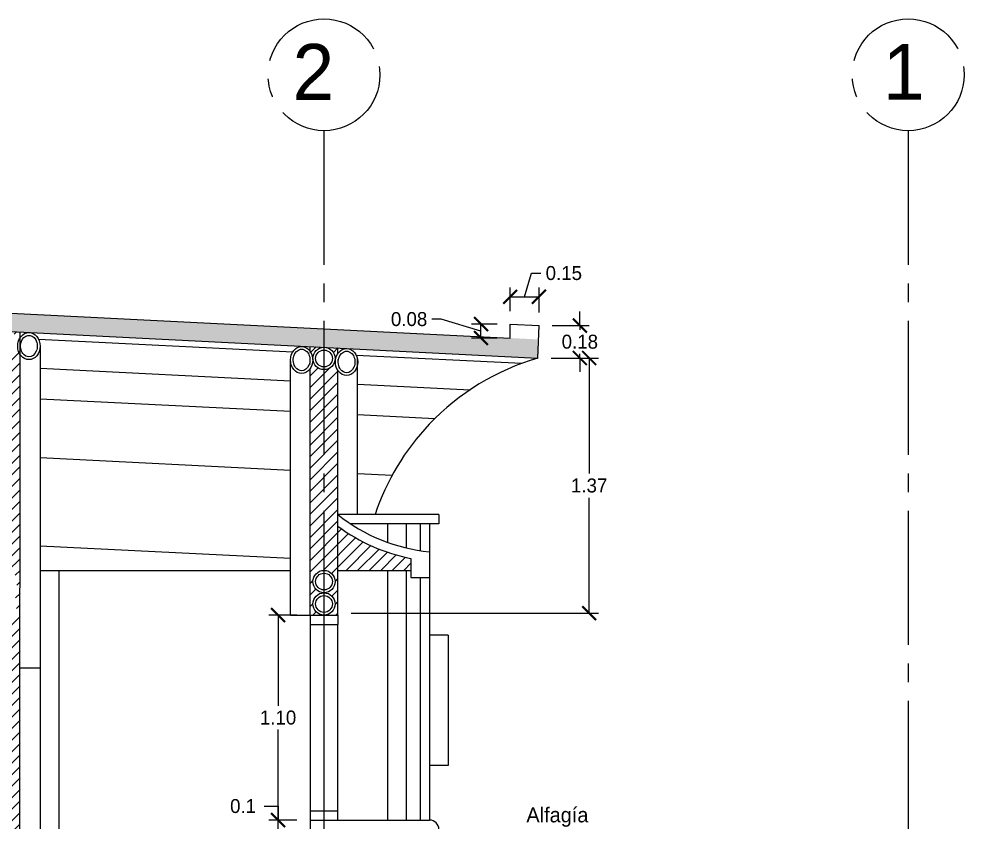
# Model space of a CAD drawing. Extents: x 132.5 to 215, y 54.5 to 129.7.
# Drawn here: x 191.08 to 196.15, y 113.75 to 118.06 of the extents above; entities that cross this region are included whole.
import ezdxf

# ---------------------------------------------------------------- set-up
doc = ezdxf.new("R2010")
doc.units = 0
doc.header["$LTSCALE"] = 0.06
doc.header["$MEASUREMENT"] = 0
doc.header["$PDMODE"] = 34
doc.header["$PDSIZE"] = -5
doc.linetypes.add('ACAD_ISO04W100', pattern=[30.5, 24, -3, 0.5, -3])
doc.layers.get('0').update_dxf_attribs({"linetype": 'CONTINUOUS'})
doc.layers.get('DEFPOINTS').update_dxf_attribs({"linetype": 'CONTINUOUS'})
for name, color, linetype in [('COTAS', 7, 'CONTINUOUS'), ('EJES', 1, 'ACAD_ISO04W100'), ('L005', 46, 'CONTINUOUS'), ('L01', 21, 'CONTINUOUS'), ('L02', 2, 'CONTINUOUS'), ('L025', 4, 'CONTINUOUS'), ('L03', 6, 'CONTINUOUS'), ('L05', 3, 'CONTINUOUS')]:
    doc.layers.add(name, color=color, linetype=linetype)
doc.styles.add('STYLE3', font='stylu.ttf')
doc.styles.add('STYLE4', font='stylu.ttf')
doc.dimstyles.new('ISO-25', dxfattribs={"dimtxt": 0.075, "dimasz": 0.075, "dimexe": 0.05, "dimexo": 0.07, "dimgap": 0.025, "dimtad": 0, "dimtih": 1, "dimtoh": 1, "dimdsep": 46, "dimtxsty": 'STYLE3', "dimblk1": 'ARCHTICK', "dimblk2": 'ARCHTICK', "dimsah": 1, "dimcen": 1, "dimadec": 0, "dimazin": 0, "dimtfac": 1, "dimtmove": 1, "dimatfit": 3, "dimldrblk": 'ARCHTICK', "dimfxl": 1, "dimtolj": 1, "dimtzin": 0, "dimarcsym": 0})

# ---------------------------------------------------------------- blocks, each defined once
blk = doc.blocks.new('_ARCHTICK')
at = {"color": 0, "linetype": 'ByBlock', "const_width": 0.15}
blk.add_lwpolyline([(-0.5, -0.5), (0.5, 0.5)], dxfattribs=at)
blk = doc.blocks.new('*D183')
at = {"color": 0, "linetype": 'ByBlock'}
for p, q in [((145.6222660456361, 121.3952947110579), (145.5722660456361, 121.3952947110579)), ((145.8352784907312, 121.3313909775293), (145.6222660456361, 121.3952947110579)), ((145.9216400089445, 121.368803731751), (145.7852784907312, 121.368803731751)), ((145.8352784907312, 121.2939782233077), (145.8352784907312, 121.368803731751)), ((145.9216400089445, 121.2939782233077), (145.7852784907312, 121.2939782233077))]:
    blk.add_line(p, q, dxfattribs=at)
at = {"layer": 'DEFPOINTS', "color": 0, "linetype": 'ByBlock'}
for p in [(145.8352784907312, 121.368803731751), (145.9916400089445, 121.368803731751), (145.9916400089445, 121.2939782233077)]:
    blk.add_point(p, dxfattribs=at)
at = {"color": 0, "linetype": 'ByBlock', "xscale": 0.075, "yscale": 0.075, "zscale": 0.075}
for p, rotation in [((145.8352784907312, 121.368803731751), 90), ((145.8352784907312, 121.2939782233077), 270)]:
    blk.add_blockref('_ARCHTICK', p, dxfattribs=dict(at, rotation=rotation))
at = {"color": 0, "linetype": 'ByBlock', "insert": (145.5472660456361, 121.3952947110579), "char_height": 0.075, "attachment_point": 6, "style": 'STYLE3'}
blk.add_mtext('\\A1;0.08', dxfattribs=at)
blk = doc.blocks.new('*D170')
at = {"color": 0, "linetype": 'ByBlock'}
for p, q in [((146.3657126286125, 121.360996079114), (146.3657126286125, 121.435996079114)), ((146.216627329818, 121.360996079114), (146.4157126286125, 121.360996079114)), ((146.3657126286125, 121.360996079114), (146.3657126286125, 121.3379942317784)), ((146.3657126286125, 121.1868628090402), (146.3657126286125, 121.2098646563758)), ((146.211214637671, 121.1868628090402), (146.4157126286125, 121.1868628090402)), ((146.3657126286125, 121.1868628090402), (146.3657126286125, 121.1118628090402))]:
    blk.add_line(p, q, dxfattribs=at)
at = {"layer": 'DEFPOINTS', "color": 0, "linetype": 'ByBlock'}
for p in [(146.146627329818, 121.360996079114), (146.3657126286125, 121.360996079114), (146.141214637671, 121.1868628090402)]:
    blk.add_point(p, dxfattribs=at)
at = {"color": 0, "linetype": 'ByBlock', "xscale": 0.075, "yscale": 0.075, "zscale": 0.075}
for p, rotation in [((146.3657126286125, 121.360996079114), 270), ((146.3657126286125, 121.1868628090402), 90)]:
    blk.add_blockref('_ARCHTICK', p, dxfattribs=dict(at, rotation=rotation))
at = {"color": 0, "linetype": 'ByBlock', "insert": (146.3657126286125, 121.2739294440771), "char_height": 0.075, "attachment_point": 5, "style": 'STYLE3'}
blk.add_mtext('\\A1;0.18', dxfattribs=at)
blk = doc.blocks.new('*D169')
at = {"color": 0, "linetype": 'ByBlock'}
for p, q in [((144.8480509564997, 119.8067796433206), (144.6966028791365, 119.8067796433206)), ((144.7466028791366, 119.8067796433206), (144.7466028791366, 119.3206248116954)), ((144.7466028791366, 118.7067796433206), (144.7466028791366, 119.1929344749458))]:
    blk.add_line(p, q, dxfattribs=at)
at = {"layer": 'DEFPOINTS', "color": 0, "linetype": 'ByBlock'}
for p in [(144.7466028791366, 119.8067796433206), (144.9180509564997, 119.8067796433206), (144.9180509564997, 118.7067796433206)]:
    blk.add_point(p, dxfattribs=at)
at = {"color": 0, "linetype": 'ByBlock', "xscale": 0.075, "yscale": 0.075, "zscale": 0.075}
for p, rotation in [((144.7466028791366, 119.8067796433206), 90), ((144.7466028791366, 118.7067796433206), 270)]:
    blk.add_blockref('_ARCHTICK', p, dxfattribs=dict(at, rotation=rotation))
at = {"color": 0, "linetype": 'ByBlock', "insert": (144.7466028791366, 119.2567796433206), "char_height": 0.075, "attachment_point": 5, "style": 'STYLE3'}
blk.add_mtext('\\A1;1.10', dxfattribs=at)
blk = doc.blocks.new('*D168')
at = {"color": 0, "linetype": 'ByBlock'}
for p, q in [((144.6716028791366, 118.7817796433206), (144.7466028791366, 118.7817796433206)), ((144.7466028791366, 118.7817796433206), (144.7466028791366, 118.7067796433206)), ((144.8480509564997, 118.7067796433206), (144.6966028791365, 118.7067796433206)), ((144.7466028791366, 118.606779643483), (144.7466028791366, 118.7067796433206))]:
    blk.add_line(p, q, dxfattribs=at)
at = {"layer": 'DEFPOINTS', "color": 0, "linetype": 'ByBlock'}
for p in [(144.7466028791366, 118.7067796433206), (144.9180509564997, 118.7067796433206), (144.9180509564928, 118.606779643483)]:
    blk.add_point(p, dxfattribs=at)
at = {"color": 0, "linetype": 'ByBlock', "xscale": 0.075, "yscale": 0.075, "zscale": 0.075}
for p, rotation in [((144.7466028791366, 118.7067796433206), 90), ((144.7466028791366, 118.606779643483), 270)]:
    blk.add_blockref('_ARCHTICK', p, dxfattribs=dict(at, rotation=rotation))
at = {"color": 0, "linetype": 'ByBlock', "insert": (144.5589473154469, 118.7817796433206), "char_height": 0.075, "attachment_point": 5, "style": 'STYLE3'}
blk.add_mtext('\\A1;0.1', dxfattribs=at)
blk = doc.blocks.new('*D277')
at = {"color": 0, "linetype": 'ByBlock'}
for p, q in [((193.9310556548709, 116.2434139081471), (194.1855536458123, 116.2434139081471)), ((194.1355536458123, 116.2434139081471), (194.1355536458123, 115.6238800892919)), ((194.1355536458123, 114.8739655969375), (194.1355536458123, 115.4934994157926)), ((192.8578919736995, 114.8739655969375), (194.1855536458123, 114.8739655969375))]:
    blk.add_line(p, q, dxfattribs=at)
at = {"layer": 'DEFPOINTS', "color": 0, "linetype": 'ByBlock'}
for p in [(193.8610556548709, 116.2434139081471), (194.1355536458123, 116.2434139081471), (192.7878919736995, 114.8739655969375)]:
    blk.add_point(p, dxfattribs=at)
at = {"color": 0, "linetype": 'ByBlock', "xscale": 0.075, "yscale": 0.075, "zscale": 0.075}
for p, rotation in [((194.1355536458123, 116.2434139081471), 90), ((194.1355536458123, 114.8739655969375), 270)]:
    blk.add_blockref('_ARCHTICK', p, dxfattribs=dict(at, rotation=rotation))
at = {"color": 0, "linetype": 'ByBlock', "insert": (194.1355536458123, 115.5586897525423), "char_height": 0.075, "attachment_point": 5, "style": 'STYLE3'}
blk.add_mtext('\\A1;1.37', dxfattribs=at)
blk = doc.blocks.new('*D291')
at = {"color": 0, "linetype": 'ByBlock'}
for p, q in [((193.7889746865811, 116.5720664848928), (193.8270429515884, 116.6989607015839)), ((193.8270429515884, 116.6989607015839), (193.8770429515884, 116.6989607015839)), ((193.7114810261444, 116.4953548308578), (193.7114810261444, 116.6220664848928)), ((193.8664683470178, 116.4875471782209), (193.8664683470178, 116.6220664848928)), ((193.7114810261444, 116.5720664848928), (193.8664683470178, 116.5720664848928))]:
    blk.add_line(p, q, dxfattribs=at)
at = {"layer": 'DEFPOINTS', "color": 0, "linetype": 'ByBlock'}
for p in [(193.8664683470178, 116.5720664848928), (193.7114810261444, 116.4253548308579), (193.8664683470178, 116.4175471782209)]:
    blk.add_point(p, dxfattribs=at)
at = {"color": 0, "linetype": 'ByBlock', "xscale": 0.075, "yscale": 0.075, "zscale": 0.075, "rotation": 180}
blk.add_blockref('_ARCHTICK', (193.7114810261444, 116.5720664848928), dxfattribs=at)
at = {"color": 0, "linetype": 'ByBlock', "xscale": 0.075, "yscale": 0.075, "zscale": 0.075}
blk.add_blockref('_ARCHTICK', (193.8664683470178, 116.5720664848928), dxfattribs=at)
at = {"color": 0, "linetype": 'ByBlock', "insert": (193.9020429515884, 116.6989607015839), "char_height": 0.075, "attachment_point": 4, "style": 'STYLE3'}
blk.add_mtext('\\A1;0.15', dxfattribs=at)

msp = doc.modelspace()

# ---------------------------------------------------------------- hatches: boundary and pattern name
at = {"layer": 'L005'}
h = msp.add_hatch(dxfattribs=at)
h.set_pattern_fill('ANSI31,_O', color=256, scale=0.35)
h.set_pattern_definition([(45, (0, 0), (-0.03093592167691145, 0.03093592167691146), [])])
edge = h.paths.add_edge_path()
edge.add_line((190.9340963527772, 112.4133307424275), (191.0817319751135, 112.4133307424275))
edge.add_line((191.0817319751135, 112.4133307424275), (191.0822535707956, 116.2629716426735))
edge.add_ellipse((191.1298056140228, 116.3073991938069), major_axis=(-1.725496991572515e-14, -0.0728526338275799), ratio=0.8235803820353852, start_angle=232.40410524497048, end_angle=307.5770426262545, ccw=False)
edge.add_line((191.082265612528, 116.3518457402321), (191.0822697771972, 116.3825831132411))
edge.add_line((191.0822697771972, 116.3825831132411), (191.0178543364077, 116.3858092148859))
edge.add_arc((191.0103882296779, 116.3262755500373), 0.06000000000000244, -1.3585577107733116e-11, 82.85186459856158, ccw=False)
edge.add_arc((191.0103882296779, 116.3262755500373), 0.06000000000000227, -180, 0, ccw=False)
edge.add_arc((191.0103882296779, 116.3262755500373), 0.06000000000000243, 91.41386755459428, 180, ccw=False)
edge.add_line((191.0089077812976, 116.3862572828615), (190.9340963527772, 116.3900040440362))
edge.add_line((190.9340963527772, 116.3900040440362), (190.9340963527772, 116.3655612750366))
edge.add_ellipse((190.8885430413391, 116.31814645642), major_axis=(-1.725496991572515e-14, -0.0728526338275799), ratio=0.8235803820353852, start_angle=49.3956464892147, end_angle=130.6043535108122, ccw=False)
edge.add_line((190.9340963527772, 116.2707316378034), (190.9340963527772, 112.4133307424275))
h.paths.add_polyline_path([(190.9480669810856, 114.9233307424275, -0.4142135623731172), (191.0080669810856, 114.9833307424275, -0.4142135623731172), (190.9480669810856, 115.0433307424275, -1), (191.0680669810857, 115.0433307424275, -0.4142135623731172), (191.0080669810856, 114.9833307424275, -0.4142135623731172), (191.0680669810857, 114.9233307424275, -1)], flags=16)
h.paths.add_polyline_path([(190.9630669810857, 114.9233307424275, -1), (191.0530669810857, 114.9233307424275, -1)], flags=0)
h.paths.add_polyline_path([(190.9630669810857, 115.0433307424275, -1), (191.0530669810857, 115.0433307424275, -1)], flags=0)
h.paths.add_polyline_path([(191.0676099308725, 112.7582938865599, -0.4039838886098989), (191.0097126305089, 112.6983307424275, -0.4142135623722847), (191.0697126305087, 112.6383307424275), (191.0697126305087, 112.4883307424275, -1), (190.9497126305087, 112.4883307424275), (190.9497126305087, 112.6383307424275, -0.403983888610165), (191.0076099308724, 112.6982938865599, -0.4142135623725622), (190.9476099308725, 112.7582938865599, -1)], flags=16)
h.paths.add_polyline_path([(191.0526099308725, 112.7582938865599, -1.000000745489381), (190.9626099308726, 112.7582938865599, -1.000000745489381)], flags=0)
h.paths.add_polyline_path([(191.0547126305087, 112.6383307424275, -1.000000745489381), (190.9647126305088, 112.6383307424275, -1.000000745489381)], flags=0)
h.paths.add_polyline_path([(191.0547126305087, 112.4883307424275, -1.000000745489381), (190.9647126305088, 112.4883307424275, -1.000000745489381)], flags=0)
h = msp.add_hatch(dxfattribs=at)
h.set_pattern_fill('ANSI31', color=256, scale=0.35, style=0)
h.set_pattern_definition([(45, (-98.27248789962456, 49.58394212171321), (-0.03093592167691145, 0.03093592167691146), [])])
edge = h.paths.add_edge_path()
edge.add_line((192.6378919736995, 114.8633307424275), (192.7128919736995, 114.8633307424275))
edge.add_arc((192.7128919736995, 114.9233307424275), 0.06, 180, 270, ccw=False)
edge.add_arc((192.7128919736995, 114.9233307424275), 0.06, 90, 180, ccw=False)
edge.add_arc((192.7128919736995, 115.0433307424275), 0.06, 180, 270, ccw=False)
edge.add_arc((192.7128919736995, 115.0433307424275), 0.06000000000000227, 0, 180, ccw=False)
edge.add_arc((192.7128919736995, 115.0433307424275), 0.06, -90, 0, ccw=False)
edge.add_arc((192.7128919736995, 114.9233307424275), 0.06, 0, 90, ccw=False)
edge.add_arc((192.7128919736995, 114.9233307424275), 0.06, -90, 0, ccw=False)
edge.add_line((192.7128919736995, 114.8633307424275), (192.7878919736995, 114.8633307424275))
edge.add_line((192.7878919736995, 114.8633307424275), (192.7878919736996, 116.1755999581179))
edge.add_ellipse((192.8341545463832, 116.2219912934968), major_axis=(-1.725496991572515e-14, -0.0728526338275799), ratio=0.8235803820353852, start_angle=230.4476309728551, end_angle=309.55236902717155, ccw=False)
edge.add_line((192.7878919736996, 116.2683826288757), (192.7880280482688, 116.2971540686447))
edge.add_line((192.7880280482688, 116.2971540686447), (192.7176466512535, 116.3006789617121))
edge.add_arc((192.7128919736995, 116.2408676497272), 0.06, 0, 85.45485185947268, ccw=False)
edge.add_arc((192.7128919736995, 116.2408676497272), 0.06000000000000227, -180, 0, ccw=False)
edge.add_arc((192.7128919736995, 116.2408676497272), 0.06, 88.81088029350508, 180.0000000000136, ccw=False)
edge.add_line((192.714137127552, 116.3008547282682), (192.6378919736996, 116.304673294333))
edge.add_line((192.6378919736996, 116.304673294333), (192.6378919736996, 116.2809260439756))
edge.add_ellipse((192.5928919736995, 116.2327385561099), major_axis=(-1.725496991572515e-14, -0.0728526338275799), ratio=0.8235803820353852, start_angle=48.59037789093088, end_angle=131.4096221091045, ccw=False)
edge.add_line((192.6378919736996, 116.1845510682441), (192.6378919736995, 114.8633307424275))
h.paths.add_polyline_path([(193.1793904985307, 115.1033307424275), (193.1793904985307, 115.1675042442236, -0.1108509459230103), (192.7878919736995, 115.3402219085219), (192.7878919736995, 115.1033307424275)])
at = {"layer": 'L02'}
h = msp.add_hatch(dxfattribs=at)
h.set_pattern_fill('AR-SAND', color=256, scale=0.045, style=0)
h.set_pattern_definition([(37.50000000000001, (0, 0), (-0.002834701114932367, 0.08670706960559213), [0, -0.0684, 0, -0.0765, 0, -0.073125]), (7.499999999999999, (0, 0), (0.07963995173704772, 0.1269965729353383), [0, -0.0369, 0, -0.06165, 0, -0.023625]), (327.5, (-0.05535, 0), (0.1401363837788173, 0.0002546574091634024), [0, -0.0225, 0, -0.081, 0, -0.10575]), (317.5, (-0.05535, 0), (0.1352756972057532, 0.03949540042204121), [0, -0.01125, 0, -0.05309999999999999, 0, -0.06075])])
h.paths.add_polyline_path([(190.9964070847454, 116.3868833519719, -0.123429616819544), (191.0255491356262, 116.3854238382726), (192.7141371275522, 116.3008547282682, -0.0146444832448611), (192.7176466512534, 116.3006789617121), (193.8610556548709, 116.2434139081471), (193.8560536503568, 116.3432887295529), (186.4682786462183, 116.7132887295529), (186.4682786462184, 116.6136644222287), (188.4426424443731, 116.5147828773917, -0.02502568596784639), (188.4486373360625, 116.5144826368018)])

# ---------------------------------------------------------------- linework, layer by layer
at = {"layer": 'EJES', "ltscale": 0.5}
for p, q in [((192.7128919737, 117.4633913681678), (192.7128919736993, 108.7133307424275)), ((195.8471787214936, 117.4633913681678), (195.8471787214949, 108.713381762316))]:
    msp.add_line(p, q, dxfattribs=at)
for centre in [(192.7128919736998, 117.7633913681678), (195.8471787214936, 117.7633913681678)]:
    msp.add_circle(centre, 0.3, dxfattribs=at)
at = {"layer": 'L01'}
for p, q in [((191.1812538204782, 116.3448843351442), (192.5449757313152, 116.276585407967)), ((191.1898056140228, 116.3073991938069), (191.1898056140228, 112.8633307424275)), ((192.5328919736995, 114.8633307424275), (192.5328919736995, 116.2327385561099)), ((192.8855776763469, 116.2595271299887), (193.7747690175351, 116.2149939930083)), ((192.8928919736995, 115.4033307424275), (192.8928919736995, 116.2368580428289)), ((191.1898056140228, 116.1886610158902), (192.5328919736995, 116.1213955736154)), ((192.8928919736995, 116.1033657879322), (193.4970925186577, 116.0731057703343)), ((191.1898056140228, 116.0246557163618), (192.5328919736995, 115.957390274087)), ((192.8928919736995, 115.9393604884039), (193.3080663613426, 115.9185674183196)), ((191.1898056140228, 115.7088604082346), (192.5328919736995, 115.6415949659598)), ((192.8928919736995, 115.6235651802766), (193.0787410757461, 115.6142573483897)), ((191.1898056140228, 115.2357681980566), (192.5328919736995, 115.1685027557818)), ((191.1880669810857, 115.1033307424275), (192.5328919736995, 115.1033307424275)), ((191.2898056140228, 115.1033307424275), (191.2898056140228, 112.8633307424275)), ((192.5328919736995, 114.8633307424275), (192.6378919736996, 114.8633307424275)), ((191.0819944380391, 114.5808273856971), (191.1880669810857, 114.5808273856971))]:
    msp.add_line(p, q, dxfattribs=at)
for centre, radius, start, end in [((194.2268491971964, 114.9876173221366), 1.307986995746721, 106.2400001468986, 136.5316270497684), ((194.2268491971972, 114.9876173221361), 1.307986995747644, 136.5316270496469, 161.4684456683774)]:
    msp.add_arc(centre, radius, start, end, dxfattribs=at)
at = {"layer": 'L02'}
for p, q in [((193.3293904985306, 115.4033307424275), (192.7878919736995, 115.4033307424275)), ((193.3293904985306, 115.4033307424275), (193.3293904985306, 115.3533307424276)), ((193.3293904985306, 115.3533307424276), (192.856321045305, 115.3533307424276)), ((193.0543904985306, 115.3533307424276), (193.0543904985306, 115.2538516231268)), ((193.1543904985307, 115.3533307424276), (193.1543904985307, 115.2240887933337)), ((193.2293904985306, 115.3533307424276), (193.2293904985306, 115.2095291250096)), ((193.2793904985306, 115.3533307424276), (193.2793904985306, 115.2033307422652)), ((193.0543904985306, 115.1033307424275), (193.0543904985306, 113.7633307424281)), ((193.1543904985307, 115.1033307424275), (193.1543904985307, 113.7633307424281)), ((193.2293904985306, 115.0650274381007), (193.2293904985306, 113.7633307424281)), ((193.2793904985306, 115.0650274381011), (193.2793904985306, 113.7633307424281)), ((192.6378919736995, 114.8633307424275), (192.7878919736995, 114.8633307424275)), ((192.6378919736995, 114.8633307424275), (192.6378919736995, 114.8133307424275)), ((192.7878919736995, 114.8633307424275), (192.7878919736995, 114.8133307424275)), ((192.6378919736995, 114.8133307424275), (192.7878919736995, 114.8133307424275)), ((192.6378919736995, 114.8133307424275), (192.6378919736995, 113.7633307424275)), ((192.7128919736995, 114.8133307424275), (192.7128919736994, 113.8133307424275)), ((192.7878919736995, 113.7633307424275), (192.7878919736997, 114.8133307424275)), ((193.3793904985306, 114.7560537976388), (193.2793904985306, 114.7560537976388)), ((193.3793904985306, 114.7560537976388), (193.3793904985306, 114.0558468729497)), ((193.3793904985306, 114.0558468729497), (193.2793904985306, 114.0558468729497)), ((192.6378919736995, 113.8133307424275), (192.7878919736995, 113.8133307424275))]:
    msp.add_line(p, q, dxfattribs=at)
for centre in [(192.7128919736995, 116.2408676497272), (192.7128919736995, 115.0433307424275), (192.7128919736995, 114.9233307424275)]:
    msp.add_circle(centre, 0.045, dxfattribs=at)
for points in [[(191.1298056140228, 116.2495465599793), (191.1449922671331, 116.2495465599793), (191.1610504158325, 116.2605934634351), (191.177405206738, 116.2986907273784), (191.1759750544513, 116.3242868151045), (191.1560050737282, 116.3589953954816), (191.1395455783699, 116.3672168527446), (191.1092720351723, 116.3624376724936), (191.0939822262316, 116.3485219267656), (191.0816750319574, 116.3077374069986), (191.0859241415592, 116.2826939211752), (191.1062543985749, 116.2556092634374), (191.1182207233019, 116.2495465599793), (191.1298056140228, 116.2495465599793)], [(192.5928919736995, 116.1748859222823), (192.6080786268098, 116.1748859222823), (192.6241367755092, 116.185932825738), (192.6404915664147, 116.2240300896814), (192.639061414128, 116.2496261774075), (192.6190914334049, 116.2843347577846), (192.6026319380466, 116.2925562150476), (192.572358394849, 116.2877770347966), (192.5570685859083, 116.2738612890685), (192.5447613916341, 116.2330767693016), (192.5490105012359, 116.2080332834782), (192.5693407582516, 116.1809486257404), (192.5813070829786, 116.1748859222823), (192.5928919736995, 116.1748859222823)], [(192.8341545463832, 116.1641386596692), (192.8493411994935, 116.1641386596692), (192.8653993481929, 116.175185563125), (192.8817541390984, 116.2132828270683), (192.8803239868117, 116.2388789147944), (192.8603540060886, 116.2735874951715), (192.8438945107303, 116.2818089524345), (192.8136209675327, 116.2770297721835), (192.798331158592, 116.2631140264554), (192.7860239643178, 116.2223295066885), (192.7902730739196, 116.1972860208651), (192.8106033309353, 116.1702013631273), (192.8225696556623, 116.1641386596692), (192.8341545463832, 116.1641386596692)]]:
    msp.add_open_spline(points, degree=3, knots=[0, 0, 0, 0, 1.090294400065544, 1.090294400065544, 2.180588800131089, 2.180588800131089, 3.270883200196633, 3.270883200196633, 4.361177600262177, 4.361177600262177, 5.451472000327722, 5.451472000327722, 6.283185307179586, 6.283185307179586, 6.283185307179586, 6.283185307179586], dxfattribs=at)
at = {"layer": 'L025'}
for centre in [(192.7128919736995, 116.2408676497272), (192.7128919736995, 115.0433307424275), (192.7128919736995, 114.9233307424275)]:
    msp.add_circle(centre, 0.06, dxfattribs=at)
for centre in [(191.1298056140228, 116.3073991938069), (192.5928919736995, 116.2327385561099), (192.8341545463832, 116.2219912934968)]:
    msp.add_ellipse(centre, major_axis=(-1.725496991572515e-14, -0.0728526338275799), ratio=0.8235803820353852, dxfattribs=at)
at = {"layer": 'L03'}
for p, q in [((186.6231206368089, 116.7055338187054), (193.7114810261444, 116.3505293224145)), ((186.4683023470047, 116.6136632352284), (193.8610556548709, 116.2434139081471)), ((193.7114810261444, 116.4253548308579), (193.8664683470178, 116.4175471782209)), ((193.7114810261444, 116.3505293224145), (193.7114810261444, 116.4253548308579)), ((193.8610556548709, 116.2434139081471), (193.8664683470178, 116.4175471782209)), ((193.1793904985307, 115.1675042442233), (193.1793904985307, 115.0650274381002)), ((193.2793904985307, 115.2033307422651), (193.2793904985307, 115.0650274381011)), ((193.1793904985307, 115.0650274381002), (193.2793904985307, 115.0650274381011)), ((192.6378919736995, 113.7633307424275), (192.6378919737004, 113.6633307425898)), ((192.6378919736995, 113.7633307424281), (193.2793904985306, 113.763330742428))]:
    msp.add_line(p, q, dxfattribs=at)
for centre, radius, start, end in [((193.3683815735273, 116.1259526518764), 0.926903770368658, 231.2247293274592, 264.4906050805143), ((193.3683815735275, 116.125952651877), 0.9769037703692687, 233.5434014664513, 258.8452684403688), ((193.2793904985306, 113.713330742428), 0.05, 0, 90)]:
    msp.add_arc(centre, radius, start, end, dxfattribs=at)
at = {"layer": 'L05'}
for p, q in [((191.0817319751135, 112.4133307424275), (191.0822697771972, 116.3825831132411)), ((192.6378919736996, 116.2809260439756), (192.6378919736996, 116.3039220532629)), ((192.7878919736996, 116.2683826288756), (192.7880280482688, 116.2971540686447)), ((192.6378919736995, 114.8633307424275), (192.6378919736996, 116.1845510682441)), ((192.7878919736995, 114.8633307424275), (192.7878919736996, 116.1755999581179)), ((192.7878919736995, 115.1033307424275), (193.1793904985307, 115.1033307424275))]:
    msp.add_line(p, q, dxfattribs=at)

# ---------------------------------------------------------------- texts
at = {"layer": 'COTAS', "insert": (193.9651876291632, 113.8310853182422), "char_height": 0.08, "attachment_point": 2, "style": 'STYLE4'}
msp.add_mtext('Alfagía\\PTIMAGUA', dxfattribs=at)
at = {"layer": 'L025', "char_height": 0.3, "attachment_point": 1, "style": 'STYLE3'}
for s, insert in [('2', (192.5444696425575, 117.9287090780208)), ('1', (195.711699386904, 117.9290910447752))]:
    msp.add_mtext(s, dxfattribs=dict(at, insert=insert))

# ---------------------------------------------------------------- dimensions: what is measured, and where the dimension line sits
at = {"layer": 'COTAS'}
dim = msp.add_linear_dim(base=(193.8664683470178, 116.5720664848928), p1=(193.7114810261444, 116.4253548308579), p2=(193.8664683470178, 116.4175471782209), text='0.15', dimstyle='ISO-25', dxfattribs=at)
dim.commit()
dim.dimension.update_dxf_attribs({"geometry": '*D291', "text_midpoint": (193.9020429515884, 116.6989607015839)})
dim = msp.add_linear_dim(base=(193.5551195079311, 116.4253548308579), p1=(193.7114810261444, 116.3505293224145), p2=(193.7114810261444, 116.4253548308579), angle=90, dimstyle='ISO-25', dxfattribs=at)
dim.commit()
dim.dimension.update_dxf_attribs({"geometry": '*D183', "text_midpoint": (193.2671070628359, 116.4518458101647), "insert": (47.71984101719985, -4.943448900893131)})
dim = msp.add_linear_dim(base=(194.0855536458123, 116.4175471782209), p1=(193.8610556548709, 116.2434139081471), p2=(193.8664683470178, 116.4175471782209), angle=90, text='0.18', dimstyle='ISO-25', dxfattribs=at)
dim.commit()
dim.dimension.update_dxf_attribs({"geometry": '*D170', "text_midpoint": (194.0855536458123, 116.330480543184), "insert": (47.71984101719985, -4.943448900893131)})
dim = msp.add_linear_dim(base=(194.1355536458123, 116.2434139081471), p1=(192.7878919736995, 114.8739655969375), p2=(193.8610556548709, 116.2434139081471), angle=90, dimstyle='ISO-25', dxfattribs=at)
dim.commit()
dim.dimension.update_dxf_attribs({"geometry": '*D277', "text_midpoint": (194.1355536458123, 115.5586897525423)})
dim = msp.add_linear_dim(base=(192.4664438963364, 114.8633307424275), p1=(192.6378919736995, 113.7633307424275), p2=(192.6378919736995, 114.8633307424275), angle=90, text='1.10', dimstyle='ISO-25', override={"dimse1": 1}, dxfattribs=at)
dim.commit()
dim.dimension.update_dxf_attribs({"geometry": '*D169', "text_midpoint": (192.4664438963364, 114.3133307424275), "insert": (47.71984101719985, -4.943448900893131)})
dim = msp.add_linear_dim(base=(192.4664438963364, 113.7633307424275), p1=(192.6378919736927, 113.6633307425898), p2=(192.6378919736995, 113.7633307424275), angle=90, dimstyle='ISO-25', override={"dimse1": 1}, dxfattribs=at)
dim.commit()
dim.dimension.update_dxf_attribs({"geometry": '*D168', "text_midpoint": (192.2787883326468, 113.8383307424275), "insert": (47.71984101719985, -4.943448900893131)})

doc.saveas('drawing.dxf')
